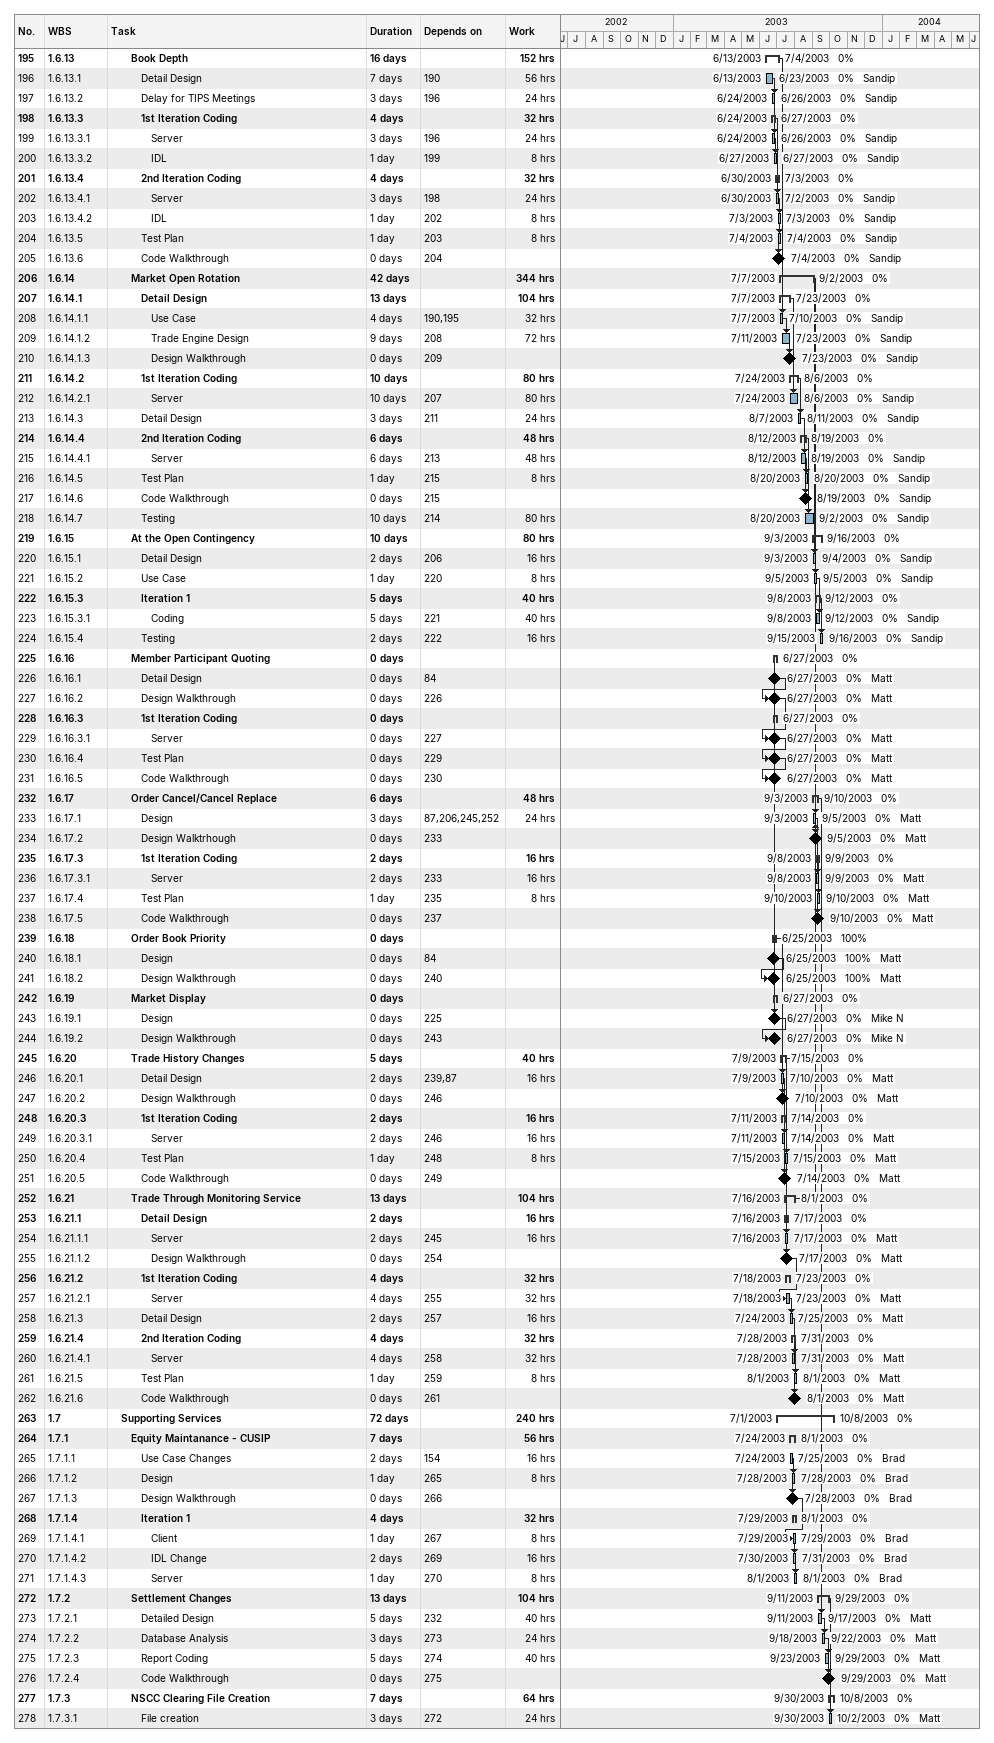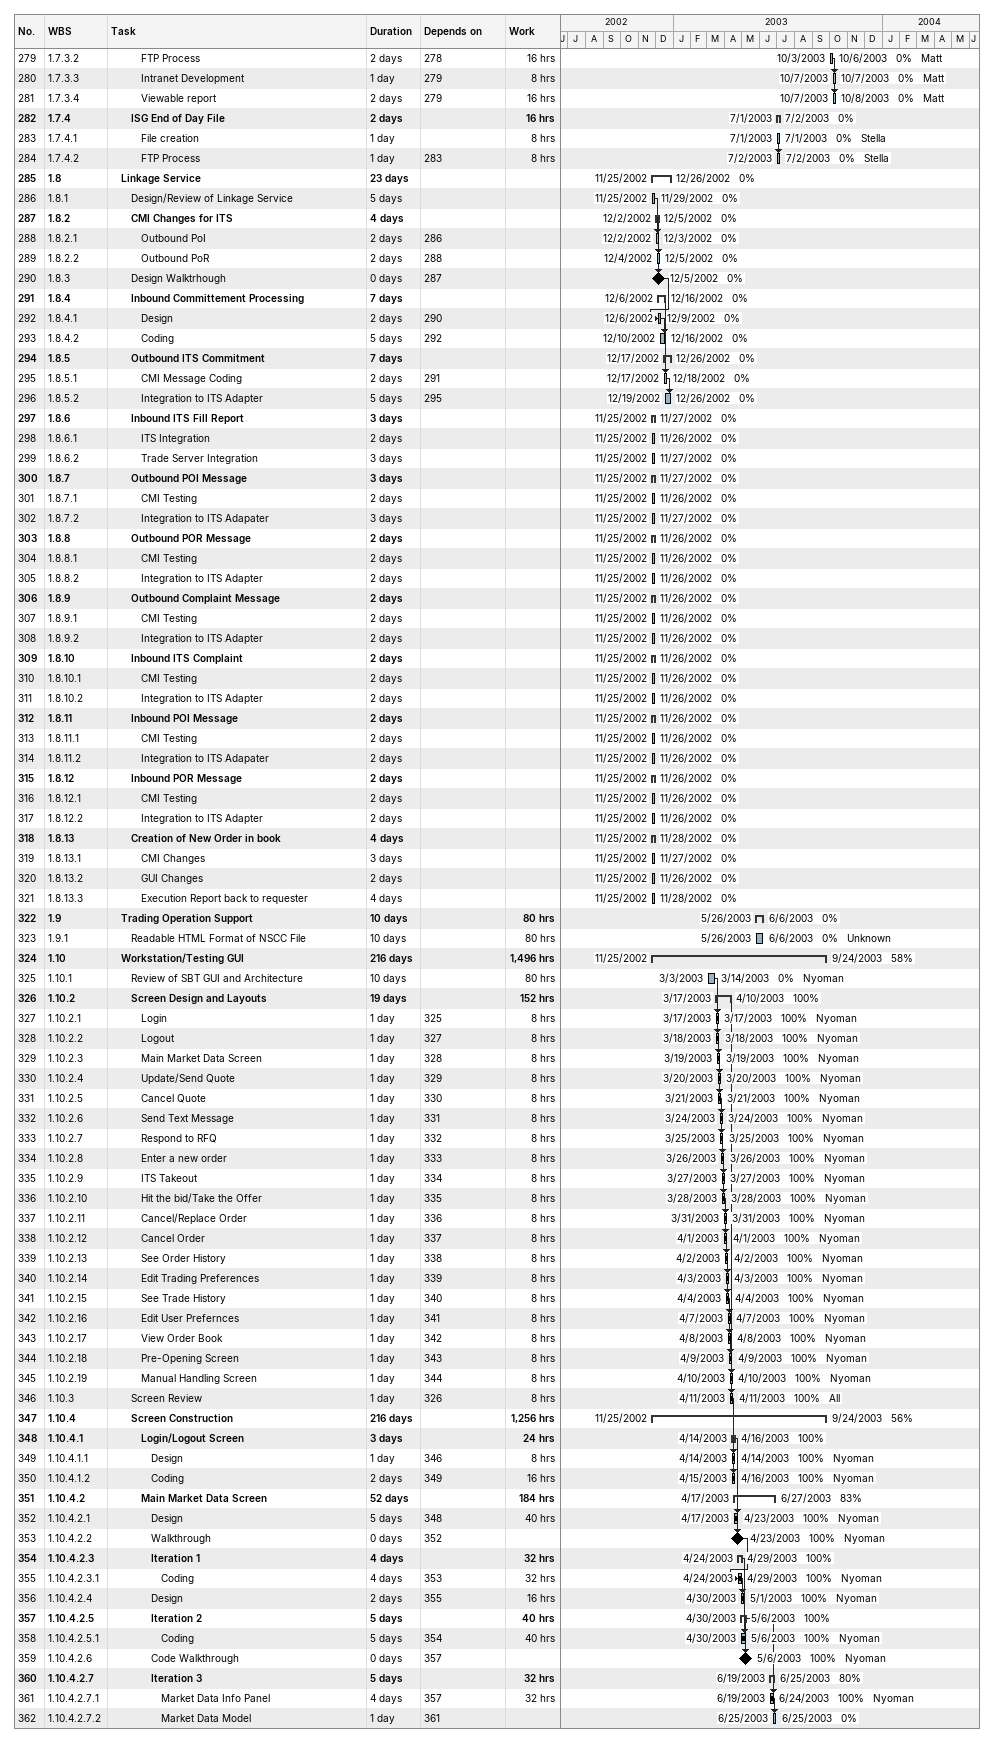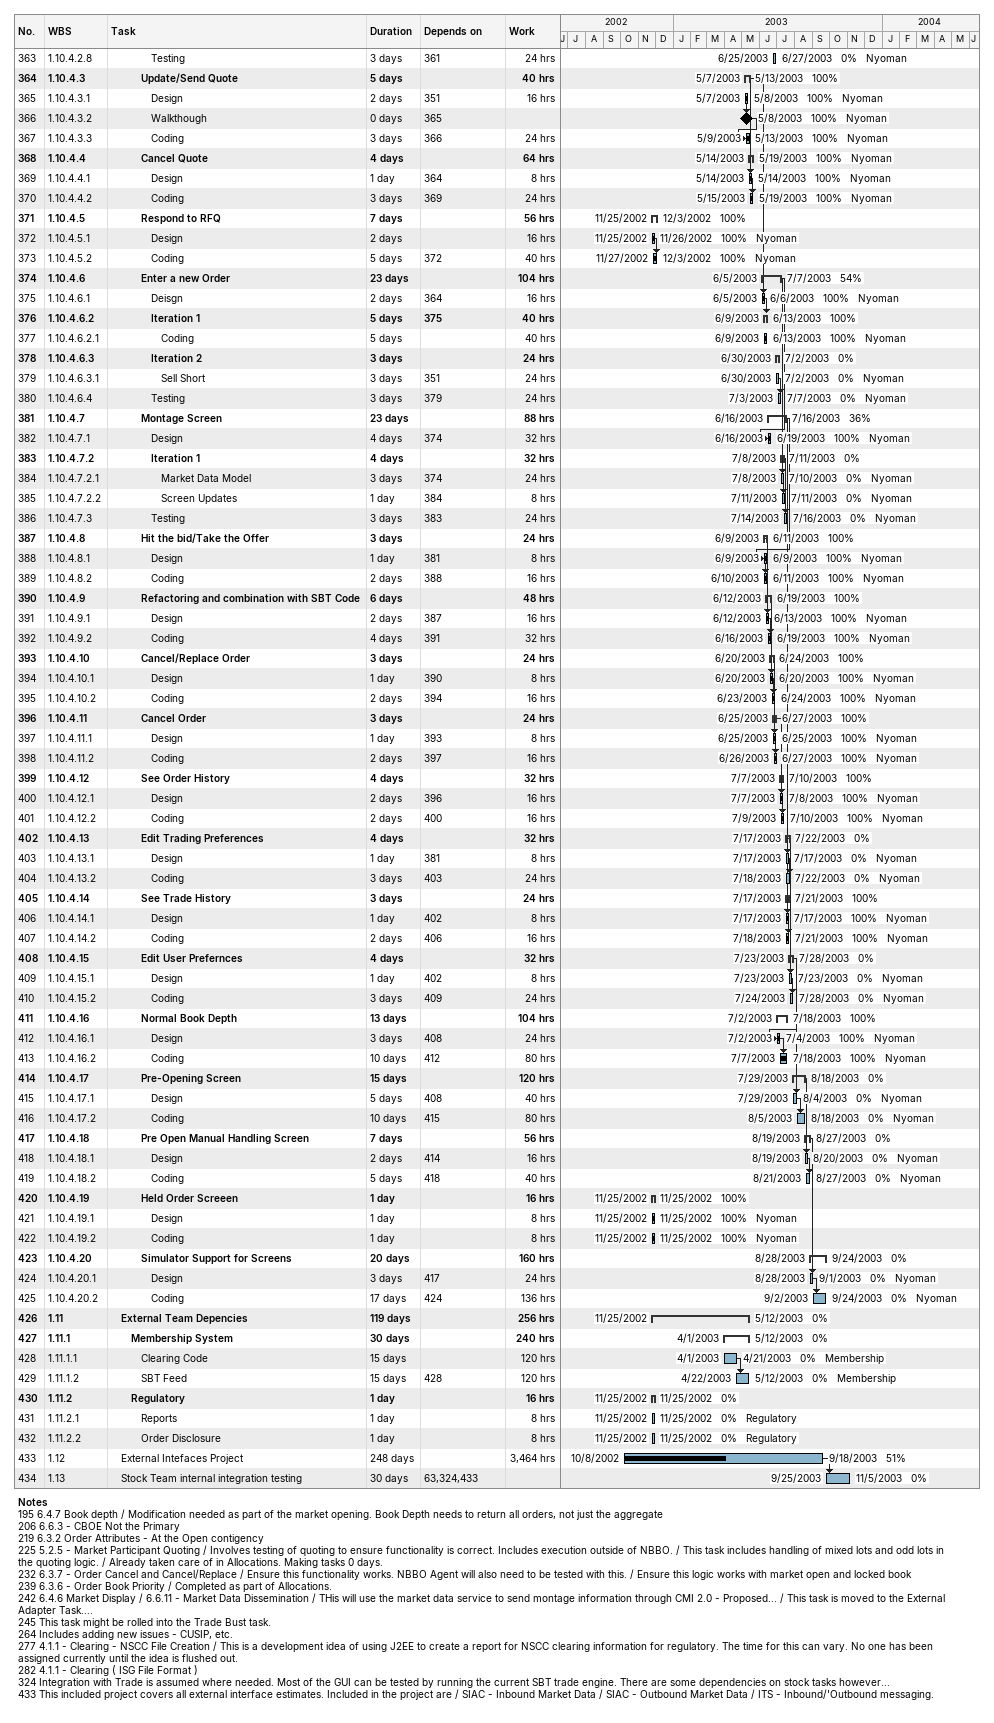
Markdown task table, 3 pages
| ID | WBS | Task | Duration | Start | Finish | Predecessors | Resources | % complete | Work (h) |
|---|---|---|---|---|---|---|---|---|---|
| 195 | 1.6.13 | **Book Depth** | 16d | 2003-06-13 | 2003-07-04 |  |  | 0 | 152 |
| 196 | 1.6.13.1 | Detail Design | 7d | 2003-06-13 | 2003-06-23 | 190 | Sandip | 0 | 56 |
| 197 | 1.6.13.2 | Delay for TIPS Meetings | 3d | 2003-06-24 | 2003-06-26 | 196 | Sandip | 0 | 24 |
| 198 | 1.6.13.3 | **1st Iteration Coding** | 4d | 2003-06-24 | 2003-06-27 |  |  | 0 | 32 |
| 199 | 1.6.13.3.1 | Server | 3d | 2003-06-24 | 2003-06-26 | 196 | Sandip | 0 | 24 |
| 200 | 1.6.13.3.2 | IDL | 1d | 2003-06-27 | 2003-06-27 | 199 | Sandip | 0 | 8 |
| 201 | 1.6.13.4 | **2nd Iteration Coding** | 4d | 2003-06-30 | 2003-07-03 |  |  | 0 | 32 |
| 202 | 1.6.13.4.1 | Server | 3d | 2003-06-30 | 2003-07-02 | 198 | Sandip | 0 | 24 |
| 203 | 1.6.13.4.2 | IDL | 1d | 2003-07-03 | 2003-07-03 | 202 | Sandip | 0 | 8 |
| 204 | 1.6.13.5 | Test Plan | 1d | 2003-07-04 | 2003-07-04 | 203 | Sandip | 0 | 8 |
| 205 | 1.6.13.6 | Code Walkthrough | 0d | 2003-07-04 | 2003-07-04 | 204 | Sandip | 0 |  |
| 206 | 1.6.14 | **Market Open Rotation** | 42d | 2003-07-07 | 2003-09-02 |  |  | 0 | 344 |
| 207 | 1.6.14.1 | **Detail Design** | 13d | 2003-07-07 | 2003-07-23 |  |  | 0 | 104 |
| 208 | 1.6.14.1.1 | Use Case | 4d | 2003-07-07 | 2003-07-10 | 190, 195 | Sandip | 0 | 32 |
| 209 | 1.6.14.1.2 | Trade Engine Design | 9d | 2003-07-11 | 2003-07-23 | 208 | Sandip | 0 | 72 |
| 210 | 1.6.14.1.3 | Design Walkthrough | 0d | 2003-07-23 | 2003-07-23 | 209 | Sandip | 0 |  |
| 211 | 1.6.14.2 | **1st Iteration Coding** | 10d | 2003-07-24 | 2003-08-06 |  |  | 0 | 80 |
| 212 | 1.6.14.2.1 | Server | 10d | 2003-07-24 | 2003-08-06 | 207 | Sandip | 0 | 80 |
| 213 | 1.6.14.3 | Detail Design | 3d | 2003-08-07 | 2003-08-11 | 211 | Sandip | 0 | 24 |
| 214 | 1.6.14.4 | **2nd Iteration Coding** | 6d | 2003-08-12 | 2003-08-19 |  |  | 0 | 48 |
| 215 | 1.6.14.4.1 | Server | 6d | 2003-08-12 | 2003-08-19 | 213 | Sandip | 0 | 48 |
| 216 | 1.6.14.5 | Test Plan | 1d | 2003-08-20 | 2003-08-20 | 215 | Sandip | 0 | 8 |
| 217 | 1.6.14.6 | Code Walkthrough | 0d | 2003-08-19 | 2003-08-19 | 215 | Sandip | 0 |  |
| 218 | 1.6.14.7 | Testing | 10d | 2003-08-20 | 2003-09-02 | 214 | Sandip | 0 | 80 |
| 219 | 1.6.15 | **At the Open Contingency** | 10d | 2003-09-03 | 2003-09-16 |  |  | 0 | 80 |
| 220 | 1.6.15.1 | Detail Design | 2d | 2003-09-03 | 2003-09-04 | 206 | Sandip | 0 | 16 |
| 221 | 1.6.15.2 | Use Case | 1d | 2003-09-05 | 2003-09-05 | 220 | Sandip | 0 | 8 |
| 222 | 1.6.15.3 | **Iteration 1** | 5d | 2003-09-08 | 2003-09-12 |  |  | 0 | 40 |
| 223 | 1.6.15.3.1 | Coding | 5d | 2003-09-08 | 2003-09-12 | 221 | Sandip | 0 | 40 |
| 224 | 1.6.15.4 | Testing | 2d | 2003-09-15 | 2003-09-16 | 222 | Sandip | 0 | 16 |
| 225 | 1.6.16 | **Member Participant Quoting** | 0d | 2003-06-27 | 2003-06-27 |  |  | 0 |  |
| 226 | 1.6.16.1 | Detail Design | 0d | 2003-06-27 | 2003-06-27 | 84 | Matt | 0 |  |
| 227 | 1.6.16.2 | Design Walkthrough | 0d | 2003-06-27 | 2003-06-27 | 226 | Matt | 0 |  |
| 228 | 1.6.16.3 | **1st Iteration Coding** | 0d | 2003-06-27 | 2003-06-27 |  |  | 0 |  |
| 229 | 1.6.16.3.1 | Server | 0d | 2003-06-27 | 2003-06-27 | 227 | Matt | 0 |  |
| 230 | 1.6.16.4 | Test Plan | 0d | 2003-06-27 | 2003-06-27 | 229 | Matt | 0 |  |
| 231 | 1.6.16.5 | Code Walkthrough | 0d | 2003-06-27 | 2003-06-27 | 230 | Matt | 0 |  |
| 232 | 1.6.17 | **Order Cancel/Cancel Replace** | 6d | 2003-09-03 | 2003-09-10 |  |  | 0 | 48 |
| 233 | 1.6.17.1 | Design | 3d | 2003-09-03 | 2003-09-05 | 87, 206, 245, 252 | Matt | 0 | 24 |
| 234 | 1.6.17.2 | Design Walktrhough | 0d | 2003-09-05 | 2003-09-05 | 233 | Matt | 0 |  |
| 235 | 1.6.17.3 | **1st Iteration Coding** | 2d | 2003-09-08 | 2003-09-09 |  |  | 0 | 16 |
| 236 | 1.6.17.3.1 | Server | 2d | 2003-09-08 | 2003-09-09 | 233 | Matt | 0 | 16 |
| 237 | 1.6.17.4 | Test Plan | 1d | 2003-09-10 | 2003-09-10 | 235 | Matt | 0 | 8 |
| 238 | 1.6.17.5 | Code Walkthrough | 0d | 2003-09-10 | 2003-09-10 | 237 | Matt | 0 |  |
| 239 | 1.6.18 | **Order Book Priority** | 0d | 2003-06-25 | 2003-06-25 |  |  | 100 |  |
| 240 | 1.6.18.1 | Design | 0d | 2003-06-25 | 2003-06-25 | 84 | Matt | 100 |  |
| 241 | 1.6.18.2 | Design Walkthrough | 0d | 2003-06-25 | 2003-06-25 | 240 | Matt | 100 |  |
| 242 | 1.6.19 | **Market Display** | 0d | 2003-06-27 | 2003-06-27 |  |  | 0 |  |
| 243 | 1.6.19.1 | Design | 0d | 2003-06-27 | 2003-06-27 | 225 | Mike N | 0 |  |
| 244 | 1.6.19.2 | Design Walkthrough | 0d | 2003-06-27 | 2003-06-27 | 243 | Mike N | 0 |  |
| 245 | 1.6.20 | **Trade History Changes** | 5d | 2003-07-09 | 2003-07-15 |  |  | 0 | 40 |
| 246 | 1.6.20.1 | Detail Design | 2d | 2003-07-09 | 2003-07-10 | 239, 87 | Matt | 0 | 16 |
| 247 | 1.6.20.2 | Design Walkthrough | 0d | 2003-07-10 | 2003-07-10 | 246 | Matt | 0 |  |
| 248 | 1.6.20.3 | **1st Iteration Coding** | 2d | 2003-07-11 | 2003-07-14 |  |  | 0 | 16 |
| 249 | 1.6.20.3.1 | Server | 2d | 2003-07-11 | 2003-07-14 | 246 | Matt | 0 | 16 |
| 250 | 1.6.20.4 | Test Plan | 1d | 2003-07-15 | 2003-07-15 | 248 | Matt | 0 | 8 |
| 251 | 1.6.20.5 | Code Walkthrough | 0d | 2003-07-14 | 2003-07-14 | 249 | Matt | 0 |  |
| 252 | 1.6.21 | **Trade Through Monitoring Service** | 13d | 2003-07-16 | 2003-08-01 |  |  | 0 | 104 |
| 253 | 1.6.21.1 | **Detail Design** | 2d | 2003-07-16 | 2003-07-17 |  |  | 0 | 16 |
| 254 | 1.6.21.1.1 | Server | 2d | 2003-07-16 | 2003-07-17 | 245 | Matt | 0 | 16 |
| 255 | 1.6.21.1.2 | Design Walkthrough | 0d | 2003-07-17 | 2003-07-17 | 254 | Matt | 0 |  |
| 256 | 1.6.21.2 | **1st Iteration Coding** | 4d | 2003-07-18 | 2003-07-23 |  |  | 0 | 32 |
| 257 | 1.6.21.2.1 | Server | 4d | 2003-07-18 | 2003-07-23 | 255 | Matt | 0 | 32 |
| 258 | 1.6.21.3 | Detail Design | 2d | 2003-07-24 | 2003-07-25 | 257 | Matt | 0 | 16 |
| 259 | 1.6.21.4 | **2nd Iteration Coding** | 4d | 2003-07-28 | 2003-07-31 |  |  | 0 | 32 |
| 260 | 1.6.21.4.1 | Server | 4d | 2003-07-28 | 2003-07-31 | 258 | Matt | 0 | 32 |
| 261 | 1.6.21.5 | Test Plan | 1d | 2003-08-01 | 2003-08-01 | 259 | Matt | 0 | 8 |
| 262 | 1.6.21.6 | Code Walkthrough | 0d | 2003-08-01 | 2003-08-01 | 261 | Matt | 0 |  |
| 263 | 1.7 | **Supporting Services** | 72d | 2003-07-01 | 2003-10-08 |  |  | 0 | 240 |
| 264 | 1.7.1 | **Equity Maintanance - CUSIP** | 7d | 2003-07-24 | 2003-08-01 |  |  | 0 | 56 |
| 265 | 1.7.1.1 | Use Case Changes | 2d | 2003-07-24 | 2003-07-25 | 154 | Brad | 0 | 16 |
| 266 | 1.7.1.2 | Design | 1d | 2003-07-28 | 2003-07-28 | 265 | Brad | 0 | 8 |
| 267 | 1.7.1.3 | Design Walkthrough | 0d | 2003-07-28 | 2003-07-28 | 266 | Brad | 0 |  |
| 268 | 1.7.1.4 | **Iteration 1** | 4d | 2003-07-29 | 2003-08-01 |  |  | 0 | 32 |
| 269 | 1.7.1.4.1 | Client | 1d | 2003-07-29 | 2003-07-29 | 267 | Brad | 0 | 8 |
| 270 | 1.7.1.4.2 | IDL Change | 2d | 2003-07-30 | 2003-07-31 | 269 | Brad | 0 | 16 |
| 271 | 1.7.1.4.3 | Server | 1d | 2003-08-01 | 2003-08-01 | 270 | Brad | 0 | 8 |
| 272 | 1.7.2 | **Settlement Changes** | 13d | 2003-09-11 | 2003-09-29 |  |  | 0 | 104 |
| 273 | 1.7.2.1 | Detailed Design | 5d | 2003-09-11 | 2003-09-17 | 232 | Matt | 0 | 40 |
| 274 | 1.7.2.2 | Database Analysis | 3d | 2003-09-18 | 2003-09-22 | 273 | Matt | 0 | 24 |
| 275 | 1.7.2.3 | Report Coding | 5d | 2003-09-23 | 2003-09-29 | 274 | Matt | 0 | 40 |
| 276 | 1.7.2.4 | Code Walkthrough | 0d | 2003-09-29 | 2003-09-29 | 275 | Matt | 0 |  |
| 277 | 1.7.3 | **NSCC Clearing File Creation** | 7d | 2003-09-30 | 2003-10-08 |  |  | 0 | 64 |
| 278 | 1.7.3.1 | File creation | 3d | 2003-09-30 | 2003-10-02 | 272 | Matt | 0 | 24 |
| 279 | 1.7.3.2 | FTP Process | 2d | 2003-10-03 | 2003-10-06 | 278 | Matt | 0 | 16 |
| 280 | 1.7.3.3 | Intranet Development | 1d | 2003-10-07 | 2003-10-07 | 279 | Matt | 0 | 8 |
| 281 | 1.7.3.4 | Viewable report | 2d | 2003-10-07 | 2003-10-08 | 279 | Matt | 0 | 16 |
| 282 | 1.7.4 | **ISG End of Day File** | 2d | 2003-07-01 | 2003-07-02 |  |  | 0 | 16 |
| 283 | 1.7.4.1 | File creation | 1d | 2003-07-01 | 2003-07-01 |  | Stella | 0 | 8 |
| 284 | 1.7.4.2 | FTP Process | 1d | 2003-07-02 | 2003-07-02 | 283 | Stella | 0 | 8 |
| 285 | 1.8 | **Linkage Service** | 23d | 2002-11-25 | 2002-12-26 |  |  | 0 |  |
| 286 | 1.8.1 | Design/Review of Linkage Service | 5d | 2002-11-25 | 2002-11-29 |  |  | 0 |  |
| 287 | 1.8.2 | **CMI Changes for ITS** | 4d | 2002-12-02 | 2002-12-05 |  |  | 0 |  |
| 288 | 1.8.2.1 | Outbound PoI | 2d | 2002-12-02 | 2002-12-03 | 286 |  | 0 |  |
| 289 | 1.8.2.2 | Outbound PoR | 2d | 2002-12-04 | 2002-12-05 | 288 |  | 0 |  |
| 290 | 1.8.3 | Design Walktrhough | 0d | 2002-12-05 | 2002-12-05 | 287 |  | 0 |  |
| 291 | 1.8.4 | **Inbound Committement Processing** | 7d | 2002-12-06 | 2002-12-16 |  |  | 0 |  |
| 292 | 1.8.4.1 | Design | 2d | 2002-12-06 | 2002-12-09 | 290 |  | 0 |  |
| 293 | 1.8.4.2 | Coding | 5d | 2002-12-10 | 2002-12-16 | 292 |  | 0 |  |
| 294 | 1.8.5 | **Outbound ITS Commitment** | 7d | 2002-12-17 | 2002-12-26 |  |  | 0 |  |
| 295 | 1.8.5.1 | CMI Message Coding | 2d | 2002-12-17 | 2002-12-18 | 291 |  | 0 |  |
| 296 | 1.8.5.2 | Integration to ITS Adapter | 5d | 2002-12-19 | 2002-12-26 | 295 |  | 0 |  |
| 297 | 1.8.6 | **Inbound ITS Fill Report** | 3d | 2002-11-25 | 2002-11-27 |  |  | 0 |  |
| 298 | 1.8.6.1 | ITS Integration | 2d | 2002-11-25 | 2002-11-26 |  |  | 0 |  |
| 299 | 1.8.6.2 | Trade Server Integration | 3d | 2002-11-25 | 2002-11-27 |  |  | 0 |  |
| 300 | 1.8.7 | **Outbound POI Message** | 3d | 2002-11-25 | 2002-11-27 |  |  | 0 |  |
| 301 | 1.8.7.1 | CMI Testing | 2d | 2002-11-25 | 2002-11-26 |  |  | 0 |  |
| 302 | 1.8.7.2 | Integration to ITS Adapater | 3d | 2002-11-25 | 2002-11-27 |  |  | 0 |  |
| 303 | 1.8.8 | **Outbound POR Message** | 2d | 2002-11-25 | 2002-11-26 |  |  | 0 |  |
| 304 | 1.8.8.1 | CMI Testing | 2d | 2002-11-25 | 2002-11-26 |  |  | 0 |  |
| 305 | 1.8.8.2 | Integration to ITS Adapter | 2d | 2002-11-25 | 2002-11-26 |  |  | 0 |  |
| 306 | 1.8.9 | **Outbound Complaint Message** | 2d | 2002-11-25 | 2002-11-26 |  |  | 0 |  |
| 307 | 1.8.9.1 | CMI Testing | 2d | 2002-11-25 | 2002-11-26 |  |  | 0 |  |
| 308 | 1.8.9.2 | Integration to ITS Adapter | 2d | 2002-11-25 | 2002-11-26 |  |  | 0 |  |
| 309 | 1.8.10 | **Inbound ITS Complaint** | 2d | 2002-11-25 | 2002-11-26 |  |  | 0 |  |
| 310 | 1.8.10.1 | CMI Testing | 2d | 2002-11-25 | 2002-11-26 |  |  | 0 |  |
| 311 | 1.8.10.2 | Integration to ITS Adapter | 2d | 2002-11-25 | 2002-11-26 |  |  | 0 |  |
| 312 | 1.8.11 | **Inbound POI Message** | 2d | 2002-11-25 | 2002-11-26 |  |  | 0 |  |
| 313 | 1.8.11.1 | CMI Testing | 2d | 2002-11-25 | 2002-11-26 |  |  | 0 |  |
| 314 | 1.8.11.2 | Integration to ITS Adapater | 2d | 2002-11-25 | 2002-11-26 |  |  | 0 |  |
| 315 | 1.8.12 | **Inbound POR Message** | 2d | 2002-11-25 | 2002-11-26 |  |  | 0 |  |
| 316 | 1.8.12.1 | CMI Testing | 2d | 2002-11-25 | 2002-11-26 |  |  | 0 |  |
| 317 | 1.8.12.2 | Integration to ITS Adapter | 2d | 2002-11-25 | 2002-11-26 |  |  | 0 |  |
| 318 | 1.8.13 | **Creation of New Order in book** | 4d | 2002-11-25 | 2002-11-28 |  |  | 0 |  |
| 319 | 1.8.13.1 | CMI Changes | 3d | 2002-11-25 | 2002-11-27 |  |  | 0 |  |
| 320 | 1.8.13.2 | GUI Changes | 2d | 2002-11-25 | 2002-11-26 |  |  | 0 |  |
| 321 | 1.8.13.3 | Execution Report back to requester | 4d | 2002-11-25 | 2002-11-28 |  |  | 0 |  |
| 322 | 1.9 | **Trading Operation Support** | 10d | 2003-05-26 | 2003-06-06 |  |  | 0 | 80 |
| 323 | 1.9.1 | Readable HTML Format of NSCC File | 10d | 2003-05-26 | 2003-06-06 |  | Unknown | 0 | 80 |
| 324 | 1.10 | **Workstation/Testing GUI** | 216d | 2002-11-25 | 2003-09-24 |  |  | 58 | 1496 |
| 325 | 1.10.1 | Review of SBT GUI and Architecture | 10d | 2003-03-03 | 2003-03-14 |  | Nyoman | 0 | 80 |
| 326 | 1.10.2 | **Screen Design and Layouts** | 19d | 2003-03-17 | 2003-04-10 |  |  | 100 | 152 |
| 327 | 1.10.2.1 | Login | 1d | 2003-03-17 | 2003-03-17 | 325 | Nyoman | 100 | 8 |
| 328 | 1.10.2.2 | Logout | 1d | 2003-03-18 | 2003-03-18 | 327 | Nyoman | 100 | 8 |
| 329 | 1.10.2.3 | Main Market Data Screen | 1d | 2003-03-19 | 2003-03-19 | 328 | Nyoman | 100 | 8 |
| 330 | 1.10.2.4 | Update/Send Quote | 1d | 2003-03-20 | 2003-03-20 | 329 | Nyoman | 100 | 8 |
| 331 | 1.10.2.5 | Cancel Quote | 1d | 2003-03-21 | 2003-03-21 | 330 | Nyoman | 100 | 8 |
| 332 | 1.10.2.6 | Send Text Message | 1d | 2003-03-24 | 2003-03-24 | 331 | Nyoman | 100 | 8 |
| 333 | 1.10.2.7 | Respond to RFQ | 1d | 2003-03-25 | 2003-03-25 | 332 | Nyoman | 100 | 8 |
| 334 | 1.10.2.8 | Enter a new order | 1d | 2003-03-26 | 2003-03-26 | 333 | Nyoman | 100 | 8 |
| 335 | 1.10.2.9 | ITS Takeout | 1d | 2003-03-27 | 2003-03-27 | 334 | Nyoman | 100 | 8 |
| 336 | 1.10.2.10 | Hit the bid/Take the Offer | 1d | 2003-03-28 | 2003-03-28 | 335 | Nyoman | 100 | 8 |
| 337 | 1.10.2.11 | Cancel/Replace Order | 1d | 2003-03-31 | 2003-03-31 | 336 | Nyoman | 100 | 8 |
| 338 | 1.10.2.12 | Cancel Order | 1d | 2003-04-01 | 2003-04-01 | 337 | Nyoman | 100 | 8 |
| 339 | 1.10.2.13 | See Order History | 1d | 2003-04-02 | 2003-04-02 | 338 | Nyoman | 100 | 8 |
| 340 | 1.10.2.14 | Edit Trading Preferences | 1d | 2003-04-03 | 2003-04-03 | 339 | Nyoman | 100 | 8 |
| 341 | 1.10.2.15 | See Trade History | 1d | 2003-04-04 | 2003-04-04 | 340 | Nyoman | 100 | 8 |
| 342 | 1.10.2.16 | Edit User Prefernces | 1d | 2003-04-07 | 2003-04-07 | 341 | Nyoman | 100 | 8 |
| 343 | 1.10.2.17 | View Order Book | 1d | 2003-04-08 | 2003-04-08 | 342 | Nyoman | 100 | 8 |
| 344 | 1.10.2.18 | Pre-Opening Screen | 1d | 2003-04-09 | 2003-04-09 | 343 | Nyoman | 100 | 8 |
| 345 | 1.10.2.19 | Manual Handling Screen | 1d | 2003-04-10 | 2003-04-10 | 344 | Nyoman | 100 | 8 |
| 346 | 1.10.3 | Screen Review | 1d | 2003-04-11 | 2003-04-11 | 326 | All | 100 | 8 |
| 347 | 1.10.4 | **Screen Construction** | 216d | 2002-11-25 | 2003-09-24 |  |  | 56 | 1256 |
| 348 | 1.10.4.1 | **Login/Logout Screen** | 3d | 2003-04-14 | 2003-04-16 |  |  | 100 | 24 |
| 349 | 1.10.4.1.1 | Design | 1d | 2003-04-14 | 2003-04-14 | 346 | Nyoman | 100 | 8 |
| 350 | 1.10.4.1.2 | Coding | 2d | 2003-04-15 | 2003-04-16 | 349 | Nyoman | 100 | 16 |
| 351 | 1.10.4.2 | **Main Market Data Screen** | 52d | 2003-04-17 | 2003-06-27 |  |  | 83 | 184 |
| 352 | 1.10.4.2.1 | Design | 5d | 2003-04-17 | 2003-04-23 | 348 | Nyoman | 100 | 40 |
| 353 | 1.10.4.2.2 | Walkthrough | 0d | 2003-04-23 | 2003-04-23 | 352 | Nyoman | 100 |  |
| 354 | 1.10.4.2.3 | **Iteration 1** | 4d | 2003-04-24 | 2003-04-29 |  |  | 100 | 32 |
| 355 | 1.10.4.2.3.1 | Coding | 4d | 2003-04-24 | 2003-04-29 | 353 | Nyoman | 100 | 32 |
| 356 | 1.10.4.2.4 | Design | 2d | 2003-04-30 | 2003-05-01 | 355 | Nyoman | 100 | 16 |
| 357 | 1.10.4.2.5 | **Iteration 2** | 5d | 2003-04-30 | 2003-05-06 |  |  | 100 | 40 |
| 358 | 1.10.4.2.5.1 | Coding | 5d | 2003-04-30 | 2003-05-06 | 354 | Nyoman | 100 | 40 |
| 359 | 1.10.4.2.6 | Code Walkthrough | 0d | 2003-05-06 | 2003-05-06 | 357 | Nyoman | 100 |  |
| 360 | 1.10.4.2.7 | **Iteration 3** | 5d | 2003-06-19 | 2003-06-25 |  |  | 80 | 32 |
| 361 | 1.10.4.2.7.1 | Market Data Info Panel | 4d | 2003-06-19 | 2003-06-24 | 357 | Nyoman | 100 | 32 |
| 362 | 1.10.4.2.7.2 | Market Data Model | 1d | 2003-06-25 | 2003-06-25 | 361 |  | 0 |  |
| 363 | 1.10.4.2.8 | Testing | 3d | 2003-06-25 | 2003-06-27 | 361 | Nyoman | 0 | 24 |
| 364 | 1.10.4.3 | **Update/Send Quote** | 5d | 2003-05-07 | 2003-05-13 |  |  | 100 | 40 |
| 365 | 1.10.4.3.1 | Design | 2d | 2003-05-07 | 2003-05-08 | 351 | Nyoman | 100 | 16 |
| 366 | 1.10.4.3.2 | Walkthough | 0d | 2003-05-08 | 2003-05-08 | 365 | Nyoman | 100 |  |
| 367 | 1.10.4.3.3 | Coding | 3d | 2003-05-09 | 2003-05-13 | 366 | Nyoman | 100 | 24 |
| 368 | 1.10.4.4 | **Cancel Quote** | 4d | 2003-05-14 | 2003-05-19 |  | Nyoman | 100 | 64 |
| 369 | 1.10.4.4.1 | Design | 1d | 2003-05-14 | 2003-05-14 | 364 | Nyoman | 100 | 8 |
| 370 | 1.10.4.4.2 | Coding | 3d | 2003-05-15 | 2003-05-19 | 369 | Nyoman | 100 | 24 |
| 371 | 1.10.4.5 | **Respond to RFQ** | 7d | 2002-11-25 | 2002-12-03 |  |  | 100 | 56 |
| 372 | 1.10.4.5.1 | Design | 2d | 2002-11-25 | 2002-11-26 |  | Nyoman | 100 | 16 |
| 373 | 1.10.4.5.2 | Coding | 5d | 2002-11-27 | 2002-12-03 | 372 | Nyoman | 100 | 40 |
| 374 | 1.10.4.6 | **Enter a new Order** | 23d | 2003-06-05 | 2003-07-07 |  |  | 54 | 104 |
| 375 | 1.10.4.6.1 | Deisgn | 2d | 2003-06-05 | 2003-06-06 | 364 | Nyoman | 100 | 16 |
| 376 | 1.10.4.6.2 | **Iteration 1** | 5d | 2003-06-09 | 2003-06-13 | 375 |  | 100 | 40 |
| 377 | 1.10.4.6.2.1 | Coding | 5d | 2003-06-09 | 2003-06-13 |  | Nyoman | 100 | 40 |
| 378 | 1.10.4.6.3 | **Iteration 2** | 3d | 2003-06-30 | 2003-07-02 |  |  | 0 | 24 |
| 379 | 1.10.4.6.3.1 | Sell Short | 3d | 2003-06-30 | 2003-07-02 | 351 | Nyoman | 0 | 24 |
| 380 | 1.10.4.6.4 | Testing | 3d | 2003-07-03 | 2003-07-07 | 379 | Nyoman | 0 | 24 |
| 381 | 1.10.4.7 | **Montage Screen** | 23d | 2003-06-16 | 2003-07-16 |  |  | 36 | 88 |
| 382 | 1.10.4.7.1 | Design | 4d | 2003-06-16 | 2003-06-19 | 374 | Nyoman | 100 | 32 |
| 383 | 1.10.4.7.2 | **Iteration 1** | 4d | 2003-07-08 | 2003-07-11 |  |  | 0 | 32 |
| 384 | 1.10.4.7.2.1 | Market Data Model | 3d | 2003-07-08 | 2003-07-10 | 374 | Nyoman | 0 | 24 |
| 385 | 1.10.4.7.2.2 | Screen Updates | 1d | 2003-07-11 | 2003-07-11 | 384 | Nyoman | 0 | 8 |
| 386 | 1.10.4.7.3 | Testing | 3d | 2003-07-14 | 2003-07-16 | 383 | Nyoman | 0 | 24 |
| 387 | 1.10.4.8 | **Hit the bid/Take the Offer** | 3d | 2003-06-09 | 2003-06-11 |  |  | 100 | 24 |
| 388 | 1.10.4.8.1 | Design | 1d | 2003-06-09 | 2003-06-09 | 381 | Nyoman | 100 | 8 |
| 389 | 1.10.4.8.2 | Coding | 2d | 2003-06-10 | 2003-06-11 | 388 | Nyoman | 100 | 16 |
| 390 | 1.10.4.9 | **Refactoring and combination with SBT Code** | 6d | 2003-06-12 | 2003-06-19 |  |  | 100 | 48 |
| 391 | 1.10.4.9.1 | Design | 2d | 2003-06-12 | 2003-06-13 | 387 | Nyoman | 100 | 16 |
| 392 | 1.10.4.9.2 | Coding | 4d | 2003-06-16 | 2003-06-19 | 391 | Nyoman | 100 | 32 |
| 393 | 1.10.4.10 | **Cancel/Replace Order** | 3d | 2003-06-20 | 2003-06-24 |  |  | 100 | 24 |
| 394 | 1.10.4.10.1 | Design | 1d | 2003-06-20 | 2003-06-20 | 390 | Nyoman | 100 | 8 |
| 395 | 1.10.4.10.2 | Coding | 2d | 2003-06-23 | 2003-06-24 | 394 | Nyoman | 100 | 16 |
| 396 | 1.10.4.11 | **Cancel Order** | 3d | 2003-06-25 | 2003-06-27 |  |  | 100 | 24 |
| 397 | 1.10.4.11.1 | Design | 1d | 2003-06-25 | 2003-06-25 | 393 | Nyoman | 100 | 8 |
| 398 | 1.10.4.11.2 | Coding | 2d | 2003-06-26 | 2003-06-27 | 397 | Nyoman | 100 | 16 |
| 399 | 1.10.4.12 | **See Order History** | 4d | 2003-07-07 | 2003-07-10 |  |  | 100 | 32 |
| 400 | 1.10.4.12.1 | Design | 2d | 2003-07-07 | 2003-07-08 | 396 | Nyoman | 100 | 16 |
| 401 | 1.10.4.12.2 | Coding | 2d | 2003-07-09 | 2003-07-10 | 400 | Nyoman | 100 | 16 |
| 402 | 1.10.4.13 | **Edit Trading Preferences** | 4d | 2003-07-17 | 2003-07-22 |  |  | 0 | 32 |
| 403 | 1.10.4.13.1 | Design | 1d | 2003-07-17 | 2003-07-17 | 381 | Nyoman | 0 | 8 |
| 404 | 1.10.4.13.2 | Coding | 3d | 2003-07-18 | 2003-07-22 | 403 | Nyoman | 0 | 24 |
| 405 | 1.10.4.14 | **See Trade History** | 3d | 2003-07-17 | 2003-07-21 |  |  | 100 | 24 |
| 406 | 1.10.4.14.1 | Design | 1d | 2003-07-17 | 2003-07-17 | 402 | Nyoman | 100 | 8 |
| 407 | 1.10.4.14.2 | Coding | 2d | 2003-07-18 | 2003-07-21 | 406 | Nyoman | 100 | 16 |
| 408 | 1.10.4.15 | **Edit User Prefernces** | 4d | 2003-07-23 | 2003-07-28 |  |  | 0 | 32 |
| 409 | 1.10.4.15.1 | Design | 1d | 2003-07-23 | 2003-07-23 | 402 | Nyoman | 0 | 8 |
| 410 | 1.10.4.15.2 | Coding | 3d | 2003-07-24 | 2003-07-28 | 409 | Nyoman | 0 | 24 |
| 411 | 1.10.4.16 | **Normal Book Depth** | 13d | 2003-07-02 | 2003-07-18 |  |  | 100 | 104 |
| 412 | 1.10.4.16.1 | Design | 3d | 2003-07-02 | 2003-07-04 | 408 | Nyoman | 100 | 24 |
| 413 | 1.10.4.16.2 | Coding | 10d | 2003-07-07 | 2003-07-18 | 412 | Nyoman | 100 | 80 |
| 414 | 1.10.4.17 | **Pre-Opening Screen** | 15d | 2003-07-29 | 2003-08-18 |  |  | 0 | 120 |
| 415 | 1.10.4.17.1 | Design | 5d | 2003-07-29 | 2003-08-04 | 408 | Nyoman | 0 | 40 |
| 416 | 1.10.4.17.2 | Coding | 10d | 2003-08-05 | 2003-08-18 | 415 | Nyoman | 0 | 80 |
| 417 | 1.10.4.18 | **Pre Open Manual Handling Screen** | 7d | 2003-08-19 | 2003-08-27 |  |  | 0 | 56 |
| 418 | 1.10.4.18.1 | Design | 2d | 2003-08-19 | 2003-08-20 | 414 | Nyoman | 0 | 16 |
| 419 | 1.10.4.18.2 | Coding | 5d | 2003-08-21 | 2003-08-27 | 418 | Nyoman | 0 | 40 |
| 420 | 1.10.4.19 | **Held Order Screeen** | 1d | 2002-11-25 | 2002-11-25 |  |  | 100 | 16 |
| 421 | 1.10.4.19.1 | Design | 1d | 2002-11-25 | 2002-11-25 |  | Nyoman | 100 | 8 |
| 422 | 1.10.4.19.2 | Coding | 1d | 2002-11-25 | 2002-11-25 |  | Nyoman | 100 | 8 |
| 423 | 1.10.4.20 | **Simulator Support for Screens** | 20d | 2003-08-28 | 2003-09-24 |  |  | 0 | 160 |
| 424 | 1.10.4.20.1 | Design | 3d | 2003-08-28 | 2003-09-01 | 417 | Nyoman | 0 | 24 |
| 425 | 1.10.4.20.2 | Coding | 17d | 2003-09-02 | 2003-09-24 | 424 | Nyoman | 0 | 136 |
| 426 | 1.11 | **External Team Depencies** | 119d | 2002-11-25 | 2003-05-12 |  |  | 0 | 256 |
| 427 | 1.11.1 | **Membership System** | 30d | 2003-04-01 | 2003-05-12 |  |  | 0 | 240 |
| 428 | 1.11.1.1 | Clearing Code | 15d | 2003-04-01 | 2003-04-21 |  | Membership | 0 | 120 |
| 429 | 1.11.1.2 | SBT Feed | 15d | 2003-04-22 | 2003-05-12 | 428 | Membership | 0 | 120 |
| 430 | 1.11.2 | **Regulatory** | 1d | 2002-11-25 | 2002-11-25 |  |  | 0 | 16 |
| 431 | 1.11.2.1 | Reports | 1d | 2002-11-25 | 2002-11-25 |  | Regulatory | 0 | 8 |
| 432 | 1.11.2.2 | Order Disclosure | 1d | 2002-11-25 | 2002-11-25 |  | Regulatory | 0 | 8 |
| 433 | 1.12 | External Intefaces Project | 248d | 2002-10-08 | 2003-09-18 |  |  | 51 | 3464 |
| 434 | 1.13 | Stock Team internal integration testing | 30d | 2003-09-25 | 2003-11-05 | 63, 324, 433 |  | 0 |  |

Notes
- 195: 6.4.7 Book depth / Modification needed as part of the market opening. Book Depth needs to return all orders, not just the aggregate
- 206: 6.6.3 - CBOE Not the Primary
- 219: 6.3.2 Order Attributes - At the Open contigency
- 225: 5.2.5 - Market Participant Quoting / Involves testing of quoting to ensure functionality is correct. Includes execution outside of NBBO. / This task includes handling of mixed lots and odd lots in the quoting logic. / Already taken care of in Allocations. Making tasks 0 days.
- 232: 6.3.7 - Order Cancel and Cancel/Replace / Ensure this functionality works. NBBO Agent will also need to be tested with this. / Ensure this logic works with market open and locked book
- 239: 6.3.6 - Order Book Priority / Completed as part of Allocations.
- 242: 6.4.6 Market Display / 6.6.11 - Market Data Dissemination / THis will use the market data service to send montage information through CMI 2.0 - Proposed... / This task is moved to the External Adapter Task....
- 245: This task might be rolled into the Trade Bust task.
- 264: Includes adding new issues - CUSIP, etc.
- 277: 4.1.1 - Clearing - NSCC File Creation / This is a development idea of using J2EE to create a report for NSCC clearing information for regulatory. The time for this can vary. No one has been assigned currently until the idea is flushed out.
- 282: 4.1.1 - Clearing ( ISG File Format )
- 324: Integration with Trade is assumed where needed. Most of the GUI can be tested by running the current SBT trade engine. There are some dependencies on stock tasks however...
- 433: This included project covers all external interface estimates. Included in the project are / SIAC - Inbound Market Data / SIAC - Outbound Market Data / ITS - Inbound/'Outbound messaging.
